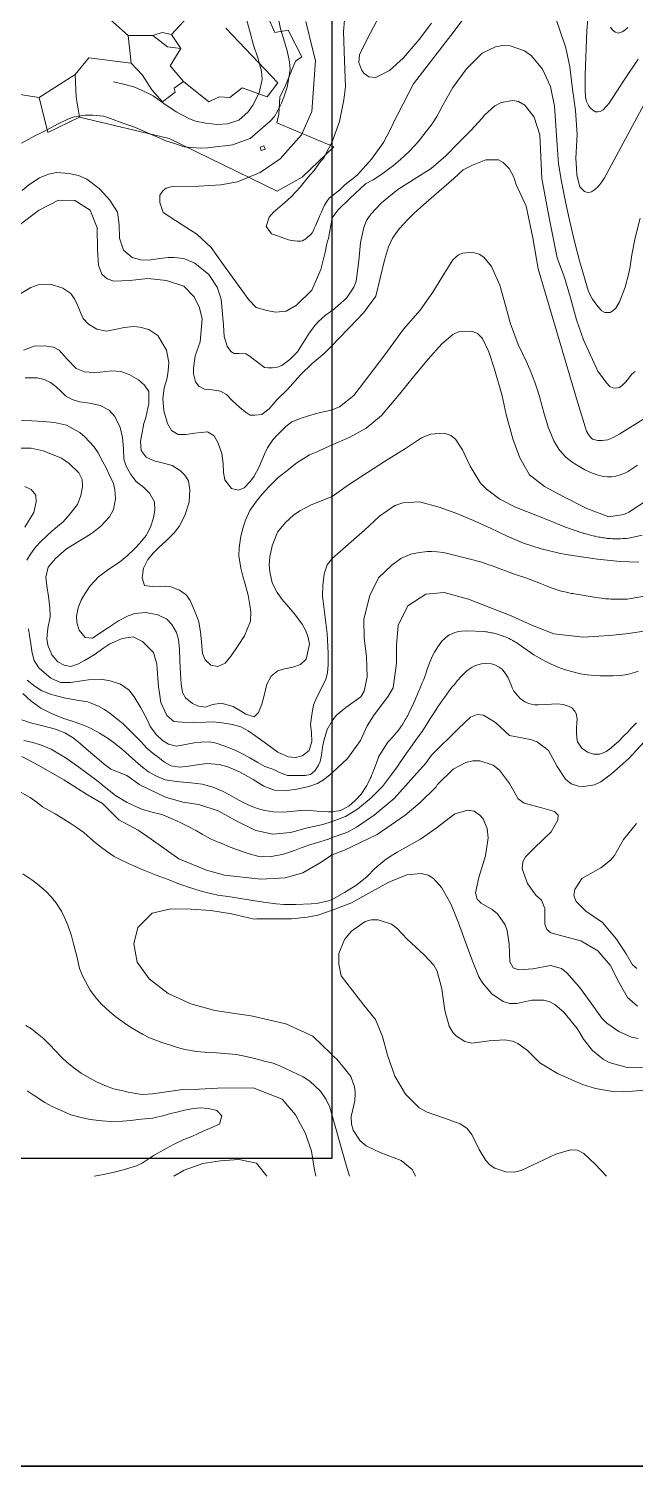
# Model space of a CAD drawing. Header units: metres. Extents: x 548946 to 557077, y 1838800 to 1845419.
# Drawn here: x 553803 to 554197, y 1838800 to 1839732 of the extents above; entities that cross this region are included whole.
import ezdxf

# ---------------------------------------------------------------- set-up
doc = ezdxf.new("R2010")
doc.units = ezdxf.units.M
doc.header["$LTSCALE"] = 28
for name, color, linetype, lineweight in [('1', 7, 'Continuous', 13), ('10', 7, 'Continuous', 13), ('2', 7, 'Continuous', 13), ('55', 7, 'Continuous', 35), ('60', 7, 'Continuous', 25)]:
    doc.layers.add(name, color=color, linetype=linetype, lineweight=lineweight)

msp = doc.modelspace()

# ---------------------------------------------------------------- linework, layer by layer
at = {"layer": '1'}
msp.add_line((554008.63, 1839221.53), (554000, 1839218.12), dxfattribs=at)
for points in [[(554094.2, 1839750.62), (554079.2, 1839730.59), (554052.74, 1839696.39), (554042.32, 1839676.37), (554041.59, 1839674.7), (554037.63, 1839666.57), (554033.25, 1839658.43), (554025.54, 1839647.59), (554016.37, 1839637.16), (554008.25, 1839630.9), (554005.06, 1839627.78), (554000, 1839623.85)], [(554000, 1839658.74), (554004.8, 1839671.99), (554007.51, 1839685.96), (554008.76, 1839694.72), (554008.09, 1839711.37), (554007.47, 1839730.42), (554008.6, 1839745.05)], [(554166.54, 1839745.68), (554165.26, 1839731.04), (554164.09, 1839702.08), (554164.09, 1839692.23), (554164.46, 1839687.85), (554165, 1839684.93), (554166.28, 1839682.38), (554167.55, 1839680.55), (554169.01, 1839679.27), (554170.83, 1839678.36), (554172.28, 1839678.18), (554173.92, 1839678.54), (554175.74, 1839679.46), (554179.75, 1839683.84), (554189.24, 1839698.54), (554198.61, 1839712.42)], [(553965.36, 1839737.43), (553966.61, 1839731.98), (553969.23, 1839723.55), (553970.91, 1839717.76), (553972.47, 1839710.64), (553972.87, 1839705.88), (553971.81, 1839699), (553970.77, 1839694.2), (553968.74, 1839687.86), (553967.22, 1839683.93), (553965.11, 1839679.53), (553962.59, 1839675.22), (553959.56, 1839672.03), (553946.87, 1839660.88), (553935.48, 1839656.89), (553930.73, 1839656.24), (553926.11, 1839655.73), (553919.17, 1839654.96), (553914.77, 1839654.74), (553908.49, 1839655.09), (553904.01, 1839655.63), (553897.13, 1839657.87), (553892.14, 1839659.53), (553884.89, 1839662.76), (553880.38, 1839664.74), (553874.1, 1839667.43), (553870.16, 1839668.94), (553864.22, 1839670.89), (553856.2, 1839674.04), (553851.64, 1839675.36), (553844.79, 1839676.16), (553839.85, 1839676.14), (553832.68, 1839675.09), (553828.57, 1839673.47), (553822.4, 1839670.45), (553816.25, 1839667.17), (553812.68, 1839665.35), (553807.26, 1839662.67), (553798.54, 1839657.94)], [(553982.88, 1839736.79), (553987.46, 1839718.33), (553989.28, 1839711.58), (553986.96, 1839678.55), (553980.19, 1839663.35), (553966.42, 1839647.72), (553953.31, 1839638.86), (553938.65, 1839632.83), (553927.94, 1839630.93), (553913.58, 1839630.04), (553896.33, 1839629.89), (553892.44, 1839628.78), (553890.4, 1839627.19), (553888.36, 1839624.24), (553888.36, 1839619.47), (553890.45, 1839613.02), (553902.79, 1839605.05), (553912.27, 1839599.06), (553921.51, 1839590.39), (553929.02, 1839579.95), (553945.91, 1839556.46), (553950.71, 1839551.32), (553957.75, 1839549.4), (553963.19, 1839548.43), (553970.23, 1839549.08), (553976.95, 1839552.93), (553986.87, 1839562.56), (553992.63, 1839576.03), (553995.71, 1839588.16), (553996.36, 1839591.75), (553997.11, 1839594.39), (553997.57, 1839596.24), (554000, 1839609.56)], [(554029.21, 1839737.76), (554022.34, 1839724.56), (554017.84, 1839715.27), (554017.45, 1839710.27), (554019.27, 1839705.16), (554020.88, 1839703.01), (554023.92, 1839700.87), (554028.3, 1839700.61), (554037.29, 1839705.15), (554046.05, 1839713.14), (554056.42, 1839725.23), (554064.44, 1839735.65)], [(554205.53, 1839688.79), (554176.62, 1839635.5), (554174.86, 1839632.85), (554173.09, 1839630.38), (554170.1, 1839627.73), (554168.34, 1839626.49), (554166.4, 1839625.96), (554164.99, 1839626.14), (554163.76, 1839626.67), (554162.35, 1839627.9), (554160.77, 1839629.67), (554159.88, 1839632.85), (554158.83, 1839637.44), (554158.48, 1839641.68), (554158.12, 1839648.21), (554158.88, 1839663.66), (554157.85, 1839679.03), (554155.96, 1839692.99), (554154.22, 1839707.45), (554151.61, 1839719.7), (554147.8, 1839731.26), (554145.48, 1839737.56)], [(554199.8, 1839609.28), (554196.6, 1839596.67), (554194.37, 1839585.48), (554193.23, 1839577.96), (554192.49, 1839573.67), (554190.19, 1839564.57), (554186.46, 1839555.19), (554183.97, 1839551.07), (554182, 1839549.28), (554180.4, 1839548.21), (554176.83, 1839548.21), (554175.04, 1839549.28), (554172.37, 1839551.97), (554168.98, 1839556.8), (554166.3, 1839561.81), (554160.45, 1839581.65), (554157.48, 1839593.3), (554153.9, 1839607.97), (554151.37, 1839619.95), (554148.89, 1839633.06), (554146.79, 1839644.52), (554146.02, 1839656.6), (554144.28, 1839681.83), (554141.65, 1839694.59), (554136.41, 1839705.84), (554129.3, 1839714.54), (554124.79, 1839717.84), (554115.48, 1839721.06), (554110.55, 1839721.21), (554105.89, 1839720.36), (554097.35, 1839716.2), (554087.26, 1839706.16), (554078.35, 1839693.98), (554071.04, 1839681.02), (554070.25, 1839679.61), (554067.89, 1839675.17), (554065.75, 1839671.85), (554064.21, 1839669.7), (554060.99, 1839665.49), (554055.74, 1839658.86), (554052.96, 1839655.68), (554050.17, 1839652.83), (554044.28, 1839647.41), (554039.81, 1839643.57), (554037.53, 1839641.72), (554034, 1839639.07), (554030.87, 1839636.95), (554026.69, 1839634.13), (554021.66, 1839631.52), (554011.45, 1839622.13), (554003.95, 1839614.63), (554000, 1839609.56)], [(554000, 1839549.4), (554000.47, 1839549.73), (554009.39, 1839557.46), (554014.14, 1839564.55), (554015.68, 1839568.5), (554017.35, 1839581.68), (554018.51, 1839593.58), (554020.52, 1839603.26), (554022.35, 1839607.77), (554025.03, 1839611.98), (554031.99, 1839619.37), (554042.62, 1839627.95), (554053.19, 1839634.52), (554064.18, 1839641.62), (554073.73, 1839649.7), (554081.72, 1839657.93), (554089.94, 1839666.19), (554097.39, 1839674.23), (554098.83, 1839676.16), (554105.54, 1839682.19), (554109.65, 1839684.25), (554117.27, 1839685.6), (554120.95, 1839684.94), (554125.04, 1839682.64), (554131.1, 1839674.89), (554134.83, 1839663.42), (554135.94, 1839635.15), (554140.59, 1839610.65), (554146.06, 1839583.58), (554150.71, 1839570.85), (554154.56, 1839557.6), (554158.52, 1839543.38), (554163.12, 1839530.43), (554172.37, 1839510.1), (554177.9, 1839502.58), (554180.04, 1839500.26), (554182.18, 1839499.36), (554184.14, 1839499.18), (554186.46, 1839499.54), (554188.43, 1839500.97), (554190.21, 1839502.94), (554191.64, 1839504.55), (554194.36, 1839508.2), (554196.65, 1839510.03)], [(554000, 1839623.85), (553999.48, 1839623.29), (553998.08, 1839622.19), (553996.5, 1839620.21), (553994.98, 1839617.67), (553994.08, 1839615.48), (553992.87, 1839612.69), (553992.01, 1839610.98), (553991.11, 1839608.8), (553990.43, 1839607.3), (553989.92, 1839605.82), (553989.32, 1839604.42), (553988.38, 1839602.61), (553987.96, 1839601.24), (553986.98, 1839599.8), (553986.25, 1839598.67), (553984.33, 1839597.13), (553982.94, 1839596.03), (553980.91, 1839594.57), (553979.6, 1839594.43), (553977.52, 1839594.39), (553975.6, 1839594.56), (553973.85, 1839594.93), (553971.83, 1839595.18), (553964.7, 1839597.83), (553960.69, 1839599.19), (553957.18, 1839603.88), (553959.1, 1839610.07), (553962.01, 1839613.12), (553969.13, 1839619.37), (553973.76, 1839623.39), (553979.22, 1839629.32), (553985.51, 1839637.17), (553988.28, 1839640.33), (553991.91, 1839645.16), (553994.54, 1839648.44), (553997.89, 1839654.66), (554000, 1839658.74)], [(553798.94, 1839627.16), (553803.34, 1839630.89), (553810.26, 1839635.43), (553815.97, 1839637.88), (553821.19, 1839638.84), (553829.44, 1839638.32), (553835.44, 1839637.03), (553840.92, 1839634.51), (553848.85, 1839628.62), (553851.79, 1839625.56), (553855.92, 1839621.08), (553860.83, 1839613.16), (553861.99, 1839604.97), (553862.04, 1839596.26), (553864.71, 1839588.49), (553870.42, 1839583.92), (553875.93, 1839582.31), (553881.15, 1839582.11), (553888.18, 1839583.27), (553893.58, 1839583.87), (553897.6, 1839583.92), (553903.8, 1839583.17), (553910.9, 1839580.05), (553920.15, 1839572.88), (553925.48, 1839564.62), (553928.15, 1839556.85), (553929.47, 1839539.94), (553929.99, 1839532.6), (553931.95, 1839526.44), (553934.3, 1839522.91), (553936.39, 1839521.6), (553939.52, 1839521.6), (553943.96, 1839521.34), (553946.31, 1839520.03), (553951.67, 1839515.97), (553956.11, 1839512.43), (553958.59, 1839512.3), (553961.33, 1839512.3), (553963.68, 1839512.43), (553967.34, 1839513.74), (553972.7, 1839517.67), (553977.53, 1839522.78), (553985.23, 1839534.76), (553987.37, 1839537.66), (553988.86, 1839539.72), (553991.4, 1839542.47), (553993.03, 1839544.07), (553995.72, 1839546.36), (553997.74, 1839547.82), (554000, 1839549.4)], [(554131.48, 1839503.05), (554128.45, 1839510.77), (554127.4, 1839513.26), (554126.28, 1839515.68), (554120.68, 1839527.53), (554115.78, 1839540.73), (554112.55, 1839552.7), (554108.84, 1839565.96), (554103.3, 1839577.89), (554098.5, 1839583.94), (554095.36, 1839586.04), (554090.93, 1839587.25), (554084.73, 1839586.67), (554081.96, 1839585.48), (554078.28, 1839582.35), (554072.96, 1839573.78), (554065.25, 1839561.3), (554057.02, 1839549.62), (554046.41, 1839537.32), (554034.13, 1839520.66), (554014.15, 1839494.42), (554004.79, 1839487.13), (554000, 1839485.18)], [(554000, 1839485.18), (553997.52, 1839484.38), (553990.53, 1839482.96), (553984.1, 1839481.08), (553979.96, 1839479.71), (553973.99, 1839477.23), (553969.9, 1839474.18), (553964.73, 1839469.19), (553961.61, 1839465.6), (553958.15, 1839460.4), (553956.12, 1839456.41), (553952.6, 1839448.22), (553949.37, 1839442.14), (553947.14, 1839438.77), (553942.94, 1839434.41), (553939.2, 1839432.95), (553934.66, 1839434.02), (553930.52, 1839439.67), (553929.62, 1839444.38), (553929.36, 1839450.21), (553928.51, 1839456.75), (553926.21, 1839463.52), (553923.61, 1839468.17), (553919.16, 1839470.81), (553911.05, 1839470.04), (553905.06, 1839468.99), (553900.23, 1839469.11), (553895.92, 1839471.63), (553893.21, 1839476.14), (553890.88, 1839484.34), (553890.26, 1839492.33), (553891.07, 1839499.18), (553892.93, 1839505.89), (553893.62, 1839510.26), (553894.05, 1839515.77), (553892.52, 1839523.79), (553887.05, 1839533.34), (553881.17, 1839537.11), (553875.4, 1839538.69), (553871.32, 1839539.15), (553865.15, 1839538.47), (553861.21, 1839537.64), (553853.59, 1839536.02), (553847.45, 1839537.43), (553842.03, 1839540.6), (553838.49, 1839544.38), (553836.78, 1839548.09), (553835.13, 1839552.46), (553833.25, 1839556.54), (553830.6, 1839560.54), (553825.29, 1839563.86), (553817.44, 1839566.64), (553809.3, 1839566.13), (553804.56, 1839564.31), (553798.08, 1839560.6)], [(554000, 1839462.41), (554011.09, 1839467.04), (554022.12, 1839473.29), (554032.05, 1839481.51), (554043.7, 1839495.25), (554052.82, 1839506.41), (554062.31, 1839518.03), (554071.15, 1839527.8), (554078.27, 1839533.96), (554082.52, 1839535.88), (554090.71, 1839536.03), (554094.37, 1839534.47), (554097.59, 1839531.34), (554101.65, 1839522.74), (554105.34, 1839511.35), (554110.31, 1839494.21), (554112.95, 1839482.15), (554117.12, 1839466.33), (554121.86, 1839453.94), (554128.11, 1839443.03), (554137.76, 1839435.29), (554149.98, 1839428.87), (554165.33, 1839421.11), (554179.4, 1839415.74), (554189.16, 1839417.19), (554192.45, 1839418.76), (554205.62, 1839427.42)], [(554000, 1839462.41), (553999.07, 1839462.05), (553990.67, 1839458), (553985.45, 1839455.87), (553977.16, 1839450.79), (553968.67, 1839444), (553964.96, 1839441.12), (553959.44, 1839435.7), (553956.3, 1839432.37), (553953.67, 1839429.09), (553951.04, 1839425.81), (553946.75, 1839419.87), (553943.8, 1839413.56), (553942.54, 1839409.65), (553940.8, 1839403.09), (553939.79, 1839395.69), (553939.58, 1839390.47), (553940.86, 1839382.42), (553942.2, 1839377.36), (553943.56, 1839372.05), (553945.64, 1839365), (553946.75, 1839358.48), (553947.23, 1839354.12), (553947.11, 1839348.12), (553943.22, 1839338.59), (553939.1, 1839332.28), (553934.64, 1839325.55), (553930.61, 1839320.81), (553925.9, 1839318.73), (553921.39, 1839319.54), (553917.76, 1839322.91), (553916, 1839327.14), (553915.18, 1839336.93), (553914.73, 1839341.04), (553913.48, 1839347.67), (553912.11, 1839351.81), (553909.97, 1839357.04), (553907.92, 1839361.49), (553905.3, 1839365.23), (553900.93, 1839368.27), (553895.51, 1839370.27), (553888.43, 1839370.79), (553883.38, 1839370.62), (553878.38, 1839371.11), (553876.79, 1839376.14), (553877.65, 1839382.48), (553880.42, 1839387.99), (553884.23, 1839392.44), (553887.85, 1839396.09), (553892.11, 1839399.94), (553897.63, 1839405.36), (553900.83, 1839409.35), (553904.58, 1839416.66), (553907.41, 1839425.16), (553907.82, 1839433.27), (553906.8, 1839439.01), (553904.57, 1839442.67), (553901.78, 1839445.61), (553896.21, 1839448.9), (553891.5, 1839450.33), (553884.68, 1839452.05), (553879.49, 1839454.34), (553876.15, 1839458.66), (553875.64, 1839464.45), (553878, 1839476.16), (553879.11, 1839480.18), (553881.12, 1839489.12), (553881.04, 1839496.91), (553878.36, 1839501.17), (553874.34, 1839504.63), (553868.38, 1839508), (553862.95, 1839510), (553856.93, 1839510.38), (553849.62, 1839509.45), (553845.48, 1839509.25), (553839.46, 1839509.63), (553834, 1839511.89), (553828.13, 1839518), (553823.08, 1839523.69), (553819.23, 1839525.61), (553813.52, 1839526.67), (553806.67, 1839526.3), (553799.93, 1839523.74)], [(553800.99, 1839505.78), (553808.79, 1839505.86), (553813.21, 1839504.66), (553817.32, 1839502.77), (553820.86, 1839500.17), (553824.2, 1839497.02), (553827.11, 1839494.22), (553831.42, 1839491.7), (553836.27, 1839490.16), (553842.86, 1839489.32), (553849.51, 1839487.98), (553855.45, 1839484.86), (553859.01, 1839480.83), (553862.55, 1839473.54), (553864.17, 1839467.09), (553864.68, 1839460.12), (553864.93, 1839453.13), (553866.35, 1839448.47), (553869.54, 1839443.1), (553873.02, 1839438.67), (553877.87, 1839434.78), (553881.66, 1839431.04), (553884.74, 1839425.53), (553885.08, 1839420.1), (553884.08, 1839415.05), (553882.13, 1839409.11), (553879.35, 1839403.6), (553875.35, 1839398.61), (553872.32, 1839395.42), (553866.92, 1839390.14), (553862.01, 1839386.35), (553855.23, 1839381.7), (553848.49, 1839376.8), (553843.15, 1839371.01), (553839.69, 1839365.81), (553837.28, 1839361.65), (553835.22, 1839356.74), (553834.25, 1839351.43), (553834.44, 1839347.29), (553836.04, 1839342.26), (553839.95, 1839337.49), (553844.68, 1839336.97), (553850, 1839340.68), (553854.37, 1839343.5), (553861.51, 1839348.32), (553867.65, 1839351.59), (553872.05, 1839352.99), (553879.25, 1839353.78), (553886.96, 1839352.29), (553892.75, 1839349.29), (553896.11, 1839345.89), (553899.16, 1839340.63), (553900.44, 1839336.09), (553901.12, 1839329.92), (553901.17, 1839322.38), (553901.68, 1839314.24), (553902.19, 1839307.28), (553903.04, 1839301.91), (553904.86, 1839298.34), (553909.43, 1839294.68), (553913.25, 1839293.02), (553917.62, 1839292.33), (553922.76, 1839294.07), (553928.13, 1839294.92)], [(554198.09, 1839449.25), (554192.3, 1839445.27), (554192.11, 1839445.16), (554189.87, 1839444), (554188.7, 1839443.5), (554186.9, 1839442.84), (554184.13, 1839442.11), (554181.31, 1839441.72), (554179.89, 1839441.66), (554178.61, 1839441.69), (554176.05, 1839441.97), (554173.53, 1839442.51), (554171.87, 1839442.98), (554168.62, 1839444.12), (554165.49, 1839445.45), (554163.96, 1839446.19), (554161.72, 1839447.4), (554158.45, 1839449.5), (554155.71, 1839451.22), (554155.51, 1839451.36), (554152.74, 1839453.51), (554151.43, 1839454.68), (554149.57, 1839456.55), (554147.86, 1839458.55), (554147.07, 1839459.59), (554145.02, 1839462.8), (554143.83, 1839465.05), (554141.78, 1839469.7), (554140.21, 1839473.92), (554139.26, 1839476.77), (554137.54, 1839482.51), (554134.5, 1839493.62), (554132.83, 1839499.13), (554131.48, 1839503.05)], [(554000, 1839388.75), (553996.71, 1839384.64), (553994.89, 1839378.73), (553994, 1839371.26), (553993.83, 1839364.33), (553996.7, 1839340.05), (553997.45, 1839327.23), (553997.45, 1839319.69), (553997.07, 1839314.79), (553995.94, 1839310.26), (553994.06, 1839306.49), (553991.8, 1839301.97), (553989.54, 1839297.44), (553988.03, 1839293.67), (553987.05, 1839288.92), (553986.08, 1839281.27), (553986.56, 1839275.73), (553986.78, 1839270.16), (553985.23, 1839264.14), (553980.66, 1839260.78), (553976.35, 1839259.78), (553971.49, 1839260.16), (553964.79, 1839263.19), (553957.43, 1839268.62), (553950.64, 1839273.6), (553945.58, 1839276.94), (553940.88, 1839279.55), (553935.51, 1839281.04), (553928.74, 1839282.24), (553922.83, 1839282.76), (553918.18, 1839282.51), (553910.13, 1839282.4), (553902.56, 1839282.61), (553897.45, 1839282.96), (553892.72, 1839286.99), (553888.93, 1839295.41), (553888.13, 1839301.44), (553887.42, 1839305.52), (553886.94, 1839311.06), (553886.32, 1839320.23), (553884.19, 1839327.8), (553877.03, 1839334.94), (553870.98, 1839337.92), (553863.81, 1839336.87), (553855.87, 1839333.39), (553851.87, 1839330.74), (553845.62, 1839326.15), (553839.5, 1839322.61), (553835.45, 1839320.48), (553830.56, 1839318.77), (553826.19, 1839319.46), (553822.17, 1839321.75), (553818.29, 1839326.26), (553815.64, 1839332.6), (553815.08, 1839336.57), (553815.74, 1839343.54), (553817.15, 1839350.84), (553816.89, 1839356.67), (553816.07, 1839364.12), (553814.94, 1839370.89), (553814.32, 1839376.54), (553815.81, 1839383.08), (553820.52, 1839388.67), (553827.75, 1839395.06), (553835.44, 1839399.68), (553839.84, 1839402.24), (553844.69, 1839405.38), (553849.95, 1839409.6), (553855.64, 1839415.82), (553858.24, 1839420.53), (553859.45, 1839427.29), (553859.17, 1839433.38), (553858.2, 1839437.43), (553855.49, 1839443.11), (553853.44, 1839447.57), (553851.33, 1839451.37), (553848.23, 1839457.14), (553845.43, 1839461.25), (553839.53, 1839467.63), (553836.36, 1839470.4), (553827.77, 1839475.18), (553820.04, 1839476.93), (553812.56, 1839477.53), (553805.36, 1839477.91), (553797.4, 1839478.2)], [(554172.02, 1839402.82), (554170.84, 1839403.1), (554170.05, 1839403.29), (554168.47, 1839403.72), (554162.98, 1839405.1), (554162.73, 1839405.17), (554151.28, 1839409.12), (554140.43, 1839413.58), (554118.98, 1839421.89), (554108.79, 1839427.12), (554100.09, 1839433.64), (554096.36, 1839437.58), (554089.6, 1839448.46), (554084.61, 1839459.19), (554080.09, 1839465.99), (554077.04, 1839468.43), (554072.93, 1839469.88), (554063.83, 1839469.37), (554057.98, 1839467.02), (554047.52, 1839460.11), (554033.89, 1839451.49), (554022.96, 1839444.51), (554010.73, 1839436.54), (554000, 1839428.81)], [(553800.81, 1839435.4), (553804.81, 1839433.37), (553807.8, 1839429.8), (553808.14, 1839425.54), (553806.45, 1839418.47), (553800.73, 1839408.99)], [(553928.13, 1839294.92), (553935.78, 1839292.77), (553940.52, 1839289.91), (553944, 1839287.82), (553949.39, 1839286.08), (553952.33, 1839288.87), (553954.34, 1839294.29), (553955.63, 1839299.12), (553957.72, 1839307.28), (553960.52, 1839312.53), (553964.84, 1839315.87), (553969.12, 1839317.12), (553974.46, 1839318.23), (553979.46, 1839320.08), (553983.12, 1839323.47), (553985.3, 1839333.21), (553984.44, 1839337.41), (553982.91, 1839341.92), (553980.63, 1839346.09), (553976.21, 1839351.97), (553972.93, 1839355.78), (553967.54, 1839362.2), (553964.32, 1839366.66), (553961.15, 1839372.95), (553959.59, 1839380.06), (553959.19, 1839384.83), (553959.57, 1839389.68), (553961.12, 1839396.87), (553964.7, 1839405.72), (553969.84, 1839412.14), (553974.93, 1839416.73), (553979.16, 1839419.67), (553986.41, 1839423.46), (553995.64, 1839427.08), (553999.49, 1839428.67), (554000, 1839428.81)], [(554198.93, 1839386.26), (554186.89, 1839386.81), (554172.23, 1839388.28), (554155.96, 1839390.7), (554151.77, 1839391.36), (554147.19, 1839392.16), (554135.65, 1839395.01), (554124.21, 1839398.62), (554113.51, 1839403.15), (554102.65, 1839408.31), (554091.62, 1839413.27), (554080.92, 1839417.8), (554069.42, 1839421.96), (554056.79, 1839425.35), (554045.91, 1839424.76), (554040.77, 1839423.02), (554030.76, 1839416.21), (554021.09, 1839407.1), (554000, 1839388.75)], [(554201.07, 1839403.73), (554192.38, 1839401.87), (554192.18, 1839401.85), (554190.65, 1839401.71), (554189.89, 1839401.65), (554188.74, 1839401.57), (554187.01, 1839401.49), (554185.28, 1839401.45), (554184.42, 1839401.44), (554183.27, 1839401.45), (554182.69, 1839401.47), (554181.83, 1839401.5), (554180.54, 1839401.57), (554179.19, 1839401.68), (554178.29, 1839401.77), (554177.69, 1839401.84), (554176.49, 1839402), (554175.59, 1839402.13), (554175, 1839402.23), (554173.81, 1839402.45), (554173.21, 1839402.57), (554172.02, 1839402.82)], [(554205.36, 1839342.06), (554190.49, 1839339.93), (554179.87, 1839338.86), (554162.87, 1839337.8), (554143.75, 1839339.93), (554129.95, 1839345.25), (554116.14, 1839351.64), (554088.52, 1839362.29), (554072.59, 1839366.56), (554060.9, 1839365.49), (554049.22, 1839358.03), (554042.85, 1839345.25), (554041.79, 1839332.47), (554041.79, 1839320.75), (554039.66, 1839304.78), (554036.47, 1839299.45), (554026.92, 1839286.67), (554022.67, 1839280.28), (554018.42, 1839270.69), (554009.92, 1839258.98), (554000, 1839249.82)], [(554000, 1839224.46), (554005.56, 1839225.43), (554010.76, 1839228.24), (554015.02, 1839231.88), (554018.76, 1839235.84), (554022.46, 1839241.56), (554022.87, 1839242.34), (554023.15, 1839242.85), (554023.68, 1839243.9), (554024.44, 1839245.48), (554024.93, 1839246.54), (554025.24, 1839247.26), (554025.85, 1839248.69), (554026.19, 1839249.52), (554026.85, 1839251.17), (554027.48, 1839252.84), (554028.72, 1839256.18), (554029.65, 1839258.68), (554030.13, 1839259.93), (554030.2, 1839260.11), (554036.15, 1839269.63), (554037.06, 1839270.54), (554037.66, 1839271.16), (554038.83, 1839272.41), (554039.41, 1839273.05), (554040.53, 1839274.33), (554041.62, 1839275.65), (554042.33, 1839276.54), (554042.8, 1839277.14), (554043.71, 1839278.35), (554044.6, 1839279.58), (554045.03, 1839280.2), (554045.67, 1839281.15), (554046.6, 1839282.58), (554047.5, 1839284.04), (554047.93, 1839284.78), (554048.77, 1839286.27), (554049.17, 1839287.02), (554049.76, 1839288.16), (554049.87, 1839288.38), (554052.68, 1839294.33), (554053.68, 1839296.67), (554055.64, 1839301.36), (554057.11, 1839304.89), (554058.5, 1839308.17), (554059.18, 1839309.81), (554059.84, 1839311.46), (554060.16, 1839312.29), (554060.78, 1839313.96), (554061.07, 1839314.8), (554061.49, 1839316.07), (554061.54, 1839316.23), (554063.04, 1839320.5), (554064.43, 1839324.16), (554065.54, 1839326.46), (554066.36, 1839327.95), (554068.16, 1839330.87), (554070.18, 1839333.68), (554071.28, 1839335.02), (554073.08, 1839336.87), (554075.06, 1839338.47), (554076.13, 1839339.15), (554077.25, 1839339.74), (554079.63, 1839340.68), (554082.14, 1839341.3), (554083.85, 1839341.56), (554087.27, 1839341.77), (554087.48, 1839341.77), (554098.44, 1839341.36), (554099.77, 1839341.2), (554100.65, 1839341.08), (554101.23, 1839340.98), (554102.39, 1839340.78), (554103.26, 1839340.61), (554103.83, 1839340.49), (554104.97, 1839340.23), (554105.54, 1839340.09), (554106.67, 1839339.79), (554107.79, 1839339.47), (554108.53, 1839339.24), (554109.02, 1839339.08), (554110.01, 1839338.74), (554110.98, 1839338.39), (554111.46, 1839338.21), (554112.18, 1839337.92), (554113.26, 1839337.47), (554114.32, 1839337), (554114.85, 1839336.75), (554115.9, 1839336.24), (554116.41, 1839335.97), (554117.19, 1839335.56), (554118.2, 1839334.99), (554118.7, 1839334.7), (554119.45, 1839334.24), (554120.55, 1839333.54), (554120.7, 1839333.44), (554121.26, 1839333.06), (554124.39, 1839330.7), (554126.51, 1839329.2), (554130.87, 1839326.35), (554135.75, 1839323.48)], [(554197.4, 1839282.28), (554193.97, 1839278.63), (554191.71, 1839276.23), (554189.18, 1839273.7), (554185.82, 1839270.15), (554180.03, 1839265.02), (554177.85, 1839263.57), (554175.44, 1839262.46), (554173.35, 1839261.95), (554169.61, 1839261.91), (554165.62, 1839263.25), (554161.99, 1839265.66), (554159.18, 1839269.93), (554158.65, 1839272.21), (554158.43, 1839275.93), (554158.61, 1839278.48), (554158.84, 1839282.34), (554158.95, 1839284.78), (554158.29, 1839288.17), (554157.37, 1839289.76), (554155.44, 1839291.98), (554153.76, 1839292.82), (554151.91, 1839293.46), (554149.8, 1839293.98), (554146.18, 1839294.51), (554142.36, 1839294.37), (554138.74, 1839294.07), (554133.63, 1839293.79), (554131.29, 1839293.81), (554127.45, 1839294.7), (554125.08, 1839295.75), (554121.94, 1839297.93), (554120.45, 1839299.63), (554117.96, 1839302.63), (554116.88, 1839304.85), (554115.87, 1839307.18), (554114.11, 1839311.29), (554112.71, 1839313.75), (554110.31, 1839316.86), (554108.28, 1839318.32), (554105.49, 1839319.88), (554103.37, 1839320.4), (554099.62, 1839320.54), (554096.92, 1839320.34), (554093.1, 1839319.36), (554090.88, 1839318.27), (554087.57, 1839316.04), (554085.72, 1839314.15), (554083.95, 1839312.36), (554081.2, 1839309.35), (554079.55, 1839307.29), (554077.72, 1839305.22), (554076.02, 1839302.88), (554072.85, 1839298.51), (554070.98, 1839295.96), (554068.05, 1839291.9), (554066.41, 1839289), (554063.43, 1839284.65), (554061.37, 1839281.24), (554057.93, 1839275.91), (554055.24, 1839272.33), (554051.02, 1839266.44), (554048.18, 1839262.48), (554043.9, 1839256.3), (554042.79, 1839254.49), (554038.47, 1839248.68), (554037.21, 1839246.9), (554032.64, 1839240.97), (554025.36, 1839233.49), (554016.53, 1839226.21), (554008.63, 1839221.53)], [(554135.75, 1839323.48), (554138.25, 1839322.14), (554142.08, 1839320.27), (554146.17, 1839318.5), (554148.25, 1839317.7), (554151.41, 1839316.58), (554156.22, 1839315.15), (554161.09, 1839314.03), (554163.55, 1839313.59), (554165.61, 1839313.29), (554169.75, 1839312.85), (554173.91, 1839312.61), (554176.7, 1839312.56), (554182.31, 1839312.65), (554186.5, 1839312.9), (554188.58, 1839313.12), (554191.67, 1839313.59), (554194.67, 1839314.3), (554196.14, 1839314.76), (554198.48, 1839315.67)], [(553802.14, 1839309.92), (553807.42, 1839305.69), (553811.76, 1839302.91), (553818.01, 1839300.48), (553826.17, 1839298.39), (553834.54, 1839296.84), (553841.67, 1839295.8), (553848.9, 1839292.83), (553852.38, 1839290.74), (553856.03, 1839288.28), (553861.31, 1839284.05), (553864.59, 1839281.42), (553871.01, 1839275.1), (553875.85, 1839270.04), (553879.85, 1839265.67), (553883.87, 1839262.21), (553887.12, 1839259.84), (553891.23, 1839256.78), (553895.54, 1839254.26), (553901.22, 1839253.46), (553906.87, 1839254.08), (553912.64, 1839254.85), (553918.78, 1839255.78), (553926.66, 1839255.09), (553932.29, 1839253.63), (553939.93, 1839250.31), (553948.92, 1839245.45), (553955.77, 1839241.13), (553962.56, 1839238.5), (553970.34, 1839238.23), (553976, 1839238.98), (553984.95, 1839240.87), (553990.52, 1839242.85), (553995.14, 1839245.68), (554000, 1839249.82)], [(553799.34, 1839301.15), (553804.82, 1839296.29), (553811.18, 1839291.66), (553818.06, 1839288.26), (553825.42, 1839285.17), (553834.04, 1839282.48), (553839.75, 1839280.24), (553843.71, 1839278.47), (553849.25, 1839275.44), (553854.7, 1839272.01), (553857.95, 1839269.63), (553864.06, 1839264.97), (553870.56, 1839259.06), (553875.9, 1839254.31), (553881, 1839250.45), (553886.14, 1839247.51), (553891.73, 1839245.13), (553895.96, 1839244.56), (553901.35, 1839243.98), (553908.32, 1839243.32), (553915.71, 1839242.31), (553922.94, 1839240.5), (553928.82, 1839237.9), (553933.5, 1839235.55), (553937.95, 1839232.92), (553942.37, 1839230.55), (553947.85, 1839228.03), (553952.19, 1839226.43), (553956.33, 1839225.45), (553962.04, 1839224.39), (553968.17, 1839224.16), (553973.46, 1839224.61), (553979.23, 1839225.37), (553983.88, 1839225.63), (553990.19, 1839225.02), (553997.78, 1839224.56), (554000, 1839224.46)], [(554000, 1839218.12), (553993.93, 1839216.22), (553983.95, 1839214.05), (553973, 1839211.08), (553961.67, 1839209.99), (553950.64, 1839212.47), (553938.73, 1839218.19), (553926.16, 1839225.08), (553913.55, 1839229.14), (553903.14, 1839230.8), (553892.04, 1839233.98), (553875.29, 1839241.98), (553866.79, 1839247.96), (553856.51, 1839252.05), (553852.11, 1839255.33), (553848.95, 1839258.11), (553844.93, 1839261.57), (553840.47, 1839265.37), (553836.74, 1839268.6), (553832.03, 1839272.37), (553826.72, 1839275.69), (553820.62, 1839278.01), (553816.59, 1839279.12), (553810.71, 1839280.56), (553804.29, 1839282.19), (553798.75, 1839284.05)], [(554202.59, 1839270.01), (554192.37, 1839259.03), (554181.28, 1839249.06), (554174.24, 1839243.89), (554170.26, 1839242.03), (554163.32, 1839240.81), (554159.82, 1839241.08), (554155.02, 1839242.73), (554151.37, 1839245.67), (554146.07, 1839253.92), (554140.26, 1839264.25), (554133.06, 1839269.8), (554128.64, 1839271.35), (554115.08, 1839273.93), (554106.04, 1839282.32), (554098.16, 1839287.06), (554094.05, 1839287.47), (554089.7, 1839285.76), (554082.06, 1839278.47), (554064.51, 1839261.2), (554060.8, 1839256.05), (554052.97, 1839247.39), (554040.2, 1839233.16), (554027.22, 1839222.23), (554015.88, 1839214.6), (554009.49, 1839211.09), (554000, 1839207.86)], [(553800.08, 1839270.8), (553805.02, 1839269.66), (553810.81, 1839267.82), (553817.75, 1839265.07), (553823.17, 1839261.9), (553828.19, 1839258.81), (553835.67, 1839253.52), (553844.03, 1839247.29), (553849.13, 1839243.43), (553852.27, 1839240.92), (553859.55, 1839235.08), (553866.65, 1839230.79), (553871.19, 1839228.56), (553876.64, 1839226.3), (553882.43, 1839224.47), (553889.66, 1839222.66), (553896.19, 1839220), (553901.96, 1839217.25), (553906.21, 1839215.25), (553912.14, 1839212.13), (553915.63, 1839210.05), (553921.16, 1839207.01), (553924.99, 1839205.35), (553929.07, 1839203.72), (553932.89, 1839202.06), (553938.06, 1839200.03), (553946.31, 1839197.17), (553953.27, 1839195.33), (553960.67, 1839195.5), (553968.43, 1839197), (553975.72, 1839199.37), (553979.94, 1839201.13), (553986.2, 1839203.38)], [(553785.58, 1839244.23), (553804.15, 1839233.8), (553808.81, 1839230.54), (553812.11, 1839227.65), (553820.42, 1839223.1), (553824.19, 1839220.78), (553830.18, 1839217.15), (553833.97, 1839214.58), (553839.05, 1839210.98), (553845.24, 1839205.55), (553850.38, 1839201.43), (553853.63, 1839199.06), (553858.71, 1839195.45), (553862.56, 1839193.54), (553868.04, 1839191.02), (553871.86, 1839189.36), (553877.2, 1839186.96), (553885.91, 1839183.49), (553895.41, 1839179.86), (553899.35, 1839178.34), (553903.15, 1839176.94), (553906.94, 1839175.54), (553914.48, 1839173.24), (553921.16, 1839171.64), (553925.84, 1839170.46), (553934.15, 1839169.43), (553943.17, 1839167.82), (553952.7, 1839166.27), (553956.93, 1839165.69), (553963.66, 1839164.75), (553968.77, 1839164.4), (553976.31, 1839164.45), (553986.53, 1839164.92), (553991.04, 1839165.29), (553997.64, 1839166.8), (554000, 1839167.61)], [(554000, 1839167.61), (554008.12, 1839172.22), (554015.95, 1839177.17), (554022.75, 1839182.53), (554027.8, 1839187.68), (554034.18, 1839193.05), (554038.41, 1839196.04), (554042.22, 1839198.41), (554046.04, 1839200.4), (554057.32, 1839206.82), (554067.47, 1839213.9), (554079.64, 1839223.28), (554088.13, 1839225.6), (554092.19, 1839224.92), (554095.92, 1839222.37), (554097.89, 1839219.85), (554100.51, 1839213.77), (554101.32, 1839207.72), (554099.57, 1839196.06), (554095.09, 1839182.01), (554093.1, 1839171.96), (554094.17, 1839167.79), (554096.71, 1839165.25), (554103.85, 1839161.06), (554107.3, 1839158.26), (554112.16, 1839151.33), (554113.59, 1839147.47), (554114.75, 1839138.77), (554115.25, 1839127.24), (554117.37, 1839123.38), (554120.88, 1839122.1), (554130.22, 1839122.67), (554141.61, 1839124.91), (554148.77, 1839123.01), (554152.27, 1839120.2), (554160.53, 1839110.89), (554167.49, 1839101.23), (554174.95, 1839090.77), (554178.27, 1839087.48), (554185.99, 1839082.05), (554194.15, 1839078.45), (554198.48, 1839077.54)], [(554197.71, 1839122.96), (554194.78, 1839125.29), (554190.71, 1839132.41), (554186.51, 1839138.97), (554184.47, 1839142.01), (554175.34, 1839152.78), (554164.6, 1839160.11), (554158.26, 1839166.44), (554156.88, 1839170.26), (554157.35, 1839174.15), (554162.06, 1839181.19), (554174.2, 1839188.2), (554180.54, 1839193.18), (554183.11, 1839196.28), (554188.93, 1839206.57), (554197.44, 1839216.87)], [(553986.2, 1839203.38), (553990.48, 1839204.63), (553997.65, 1839206.85), (554000, 1839207.86)], [(554000, 1839027.72), (553998.6, 1839032.95), (553996.09, 1839038), (553992.5, 1839043.46), (553985.54, 1839049.98), (553981.2, 1839052.75), (553973.92, 1839056.24), (553966.53, 1839059.59), (553961.76, 1839061.53), (553957.08, 1839062.71), (553949.72, 1839064.63), (553945.18, 1839065.69), (553937.99, 1839067.24), (553932.73, 1839067.7), (553925, 1839068.28), (553917.29, 1839068.6), (553912.03, 1839069.06), (553904.47, 1839070.44), (553899.65, 1839071.73), (553894.65, 1839073.39), (553889.66, 1839075.05), (553881.66, 1839077.94), (553876.98, 1839080.29), (553870.31, 1839084.23), (553865.97, 1839087.01), (553859.75, 1839091.53), (553855.87, 1839094.87), (553850.51, 1839099.87), (553847.11, 1839103.53), (553843.15, 1839108.82), (553838.28, 1839117.64), (553836.25, 1839123.01), (553834.58, 1839129.98), (553832.3, 1839138.83), (553831.08, 1839144.03), (553828.63, 1839150.91), (553826.21, 1839156.37), (553824.5, 1839160.08), (553820.88, 1839165.8), (553817.88, 1839169.37), (553814.63, 1839172.91), (553808.93, 1839177.49), (553805.36, 1839180.35), (553799.34, 1839184.23)], [(554036.82, 1839178.79), (554023.83, 1839171.84), (554012.55, 1839165.55), (554000, 1839160.65)], [(554203.35, 1839058.46), (554191.33, 1839058.82), (554179.75, 1839062.04), (554175.83, 1839064.18), (554168.89, 1839069.73), (554163.09, 1839077.05), (554160.78, 1839081.28), (554158.98, 1839084.08), (554150.24, 1839094.62), (554144.44, 1839099.62), (554141.16, 1839101.39), (554137.43, 1839102.43), (554129.46, 1839102.35), (554119.76, 1839100.3), (554115.09, 1839100.2), (554110.98, 1839101.42), (554103.54, 1839106.6), (554097.52, 1839113.58), (554095.23, 1839117.48), (554090.94, 1839128.33), (554086.23, 1839140.54), (554082.01, 1839152.52), (554077.24, 1839164.44), (554071.27, 1839175.29), (554065.68, 1839181.33), (554062.24, 1839183.37), (554057.82, 1839184.49), (554048.45, 1839183.63), (554036.82, 1839178.79)], [(554000, 1839066.67), (553999.24, 1839067.74), (553987.6, 1839078.96), (553969.96, 1839087.04), (553947.52, 1839092.3), (553936.96, 1839093.77), (553923.89, 1839095.67), (553908.41, 1839100.12), (553893.75, 1839106.77), (553881.26, 1839116.13), (553873.52, 1839127.08), (553871.51, 1839138.84), (553874.02, 1839149.52), (553883.39, 1839158.84), (553895.42, 1839161.58), (553908.64, 1839161.47), (553921.26, 1839160.58), (553934.72, 1839158.37), (553949.38, 1839154.89), (553951.27, 1839155.02), (553962.02, 1839155.02), (553973.71, 1839155.02), (553983.9, 1839156.15), (553990.68, 1839157.47), (554000, 1839160.65)], [(554177.92, 1838988.23), (554170.61, 1838995.97), (554163.37, 1839003.01), (554159.25, 1839005.08), (554154.72, 1839005.35), (554145.16, 1839002.54), (554130.41, 1838995.7), (554122.57, 1838992.04), (554118.39, 1838990.99), (554112.79, 1838991.03), (554105.62, 1838993.39), (554102.54, 1838995.45), (554099.68, 1838998.37), (554095.37, 1839005.51), (554090.53, 1839015.3), (554087.32, 1839019.33), (554083.12, 1839022.25), (554072.91, 1839025.97), (554061.6, 1839029.79), (554056.52, 1839032.56), (554047.52, 1839041.5), (554040.7, 1839053.16), (554035.87, 1839066.66), (554032.8, 1839078.92), (554028.08, 1839089.76), (554020.54, 1839099.24), (554005.95, 1839118.24), (554004.31, 1839125.66), (554004.31, 1839132.66), (554008.01, 1839141.73), (554012.54, 1839147.09), (554021.36, 1839153.31)], [(554021.36, 1839153.31), (554025.35, 1839154.38), (554029.84, 1839154.48), (554038.45, 1839151.62), (554042.19, 1839148.75), (554048.69, 1839141.86), (554059.64, 1839131.71), (554065.9, 1839125.03), (554068.24, 1839121.2), (554071.12, 1839109.78), (554073.16, 1839095.59), (554075.83, 1839085.56), (554078.47, 1839081.19), (554080.65, 1839078.96), (554086.06, 1839075.7), (554090.56, 1839074.59), (554101.86, 1839076.03), (554112.07, 1839076.75), (554116.97, 1839075.78), (554120.46, 1839074.27), (554126.7, 1839069.7), (554134.74, 1839061.7), (554146.14, 1839054.91), (554162.45, 1839047.77), (554170.88, 1839045.16), (554182.12, 1839043.29), (554189.12, 1839043.02), (554203.11, 1839044.04)], [(554000, 1839066.67), (554003.05, 1839064.22), (554007.99, 1839058.04), (554012.05, 1839052.99), (554014.53, 1839046.14), (554015.05, 1839042.94), (554015.05, 1839040.73), (554014.74, 1839037.9), (554014.67, 1839037.14), (554012.41, 1839027.03), (554012.49, 1839022.02), (554013.62, 1839018.08), (554018.28, 1839011.15), (554022.2, 1839007.95), (554031.27, 1839003.6), (554044.85, 1838998.45), (554051.89, 1838992.7), (554053.94, 1838988.97), (554054.04, 1838988.23)], [(553845.79, 1838988.23), (553848.31, 1838988.69), (553852.77, 1838989.57), (553859.62, 1838991.11), (553863.94, 1838992.1), (553873.25, 1838994.95), (553876.82, 1838996.77), (553884.7, 1839001.93), (553892.3, 1839006.15), (553897.21, 1839008.78), (553903.76, 1839011.97), (553908.98, 1839014.1), (553916.41, 1839017.52), (553922.01, 1839019.83), (553926.98, 1839021.94), (553928.58, 1839027.45), (553925.22, 1839030.85), (553919.74, 1839032.19), (553914.37, 1839032.51), (553908.71, 1839031.89), (553904.26, 1839031.01), (553899.32, 1839029.82), (553895.12, 1839028.96), (553890.21, 1839027.51), (553884.38, 1839026.09), (553883.66, 1839025.97), (553876.22, 1839025.35), (553869.17, 1839024.29), (553864.06, 1839023.91), (553856.24, 1839023.82), (553850.96, 1839024.09), (553843.13, 1839025.04), (553838.05, 1839026.01), (553830.66, 1839028.16), (553825.76, 1839030.2), (553818.53, 1839033.41), (553813.65, 1839036.12), (553806.86, 1839040.53), (553802.23, 1839043.55)], [(554000, 1839027.72), (554009.12, 1838995.46), (554011.23, 1838988.23)]]:
    msp.add_lwpolyline(points, dxfattribs=at)
at = {"layer": '10'}
for p, q in [((553895.81, 1839728.49), (553908.51, 1839742.26)), ((553883.71, 1839727.76), (553867.83, 1839727.74)), ((553867.83, 1839727.74), (553869.68, 1839709.8)), ((553895.81, 1839728.49), (553902, 1839719.31)), ((553810.09, 1839687.5), (553833.28, 1839702.57))]:
    msp.add_line(p, q, dxfattribs=at)
for points in [[(553867.83, 1839727.74), (553833.47, 1839758.48), (553831.73, 1839764.21)], [(553836.22, 1839674.91), (553894.35, 1839661.01), (553964.29, 1839626.9), (553980.53, 1839635.94), (554001.09, 1839655.5), (553964.23, 1839671.03), (553965.36, 1839676.77), (553966.09, 1839687.75), (553969.47, 1839694.86), (553969.47, 1839694.97), (553976.19, 1839711.05), (553980.35, 1839714.02), (553971.57, 1839731.26), (553962.79, 1839729.65), (553953.9, 1839749.64), (553947.91, 1839746.78), (553941.69, 1839748.79)], [(553883.71, 1839727.76), (553889.78, 1839729.79), (553895.81, 1839728.49)], [(553902, 1839719.31), (553893.21, 1839720.29), (553883.71, 1839727.76)], [(553931.07, 1839732.6), (553964.72, 1839697), (553957.86, 1839688.07), (553941.73, 1839693.76), (553933.6, 1839687.66), (553926.86, 1839688.01), (553920.12, 1839684.73), (553903.57, 1839697.98)], [(553903.57, 1839697.98), (553894.98, 1839708.03), (553902, 1839719.31)], [(553833.28, 1839702.57), (553842.28, 1839713.31), (553869.68, 1839709.8)], [(553869.68, 1839709.8), (553877.13, 1839701.98), (553883.09, 1839692.63), (553889.92, 1839684.68), (553898.28, 1839690.92), (553897.66, 1839693.63), (553903.57, 1839697.98)], [(553833.28, 1839702.57), (553834.12, 1839687.78), (553836.22, 1839674.91)], [(553810.09, 1839687.5), (553776.56, 1839692.8), (553774.25, 1839686.76), (553760.35, 1839676.85), (553758.99, 1839677.06), (553755.85, 1839689.1)], [(553836.22, 1839674.91), (553815.62, 1839664.85), (553810.09, 1839687.5)]]:
    msp.add_lwpolyline(points, dxfattribs=at)
msp.add_lwpolyline([(553953.25, 1839655.39), (553955.64, 1839656.27), (553956.57, 1839653.96), (553953.98, 1839653.25)], close=True, dxfattribs=at)
at = {"layer": '2'}
for points in [[(553944.58, 1839738.39), (553947.05, 1839728.91), (553949.04, 1839721.46), (553951.78, 1839713.18), (553954.14, 1839704.72), (553954.62, 1839699.18), (553952.7, 1839690.65), (553948.52, 1839682.52), (553945.6, 1839678.29), (553939.57, 1839672.82), (553932.15, 1839670.57), (553925.44, 1839670.09), (553918.07, 1839670.84), (553911.42, 1839672.19), (553907.48, 1839673.7), (553898.78, 1839678.34), (553890.79, 1839683.57), (553883.86, 1839688.66), (553876.44, 1839692.26), (553871.38, 1839694.44), (553864.82, 1839696.19), (553858.26, 1839697.74)], [(554180.65, 1839733.25), (554181.63, 1839731.71), (554182.74, 1839730.6), (554183.85, 1839729.9), (554184.83, 1839729.48), (554185.8, 1839729.34), (554187.05, 1839729.62), (554188.16, 1839730.04), (554189.83, 1839731.16), (554191.78, 1839732.83)], [(554000, 1839526.8), (554003.91, 1839530.82), (554011.02, 1839538.13), (554020.66, 1839548.19), (554028.47, 1839558.75), (554034.01, 1839582.1), (554036.6, 1839590.77), (554039.19, 1839596.4), (554043.51, 1839602.47), (554049.13, 1839608.54), (554053.02, 1839612.44), (554059.57, 1839618.24), (554078.95, 1839634.97), (554085, 1839640.6), (554091.05, 1839643.64), (554095.37, 1839645.37), (554099.69, 1839647.1), (554104.44, 1839647.1), (554107.9, 1839647.1), (554110.92, 1839645.37), (554114.81, 1839641.47), (554117.84, 1839635.84), (554119.14, 1839631.5), (554125.95, 1839617.16), (554130.17, 1839596.66), (554133.65, 1839576.43), (554158.49, 1839492.35), (554164.94, 1839471.17), (554166.24, 1839469), (554167.53, 1839467.27), (554168.83, 1839465.97), (554172.29, 1839465.1), (554174.88, 1839465.1), (554178.77, 1839465.53), (554182.66, 1839467.27), (554186.55, 1839469.43), (554206.08, 1839481.69)], [(553796.76, 1839604.55), (553809.61, 1839614.26), (553822.6, 1839620.99), (553833.2, 1839620.76), (553843.07, 1839614.45), (553847.67, 1839603.16), (553847.86, 1839588.73), (553848.52, 1839578.83), (553850.56, 1839572.93), (553854.18, 1839569.98), (553858.48, 1839568.39), (553868.9, 1839568.84), (553880.59, 1839570.16), (553892.54, 1839568.85), (553903.87, 1839565.17), (553910.55, 1839558.39), (553913.94, 1839551.13), (553915.75, 1839544.09), (553914.4, 1839529.16), (553911.23, 1839520.02), (553910.1, 1839512.07), (553910.1, 1839508.44), (553911.31, 1839503.31), (553913.51, 1839500.37), (553917.32, 1839498.46), (553920.69, 1839498.16), (553927.57, 1839497.13)], [(553927.57, 1839497.13), (553931.53, 1839495.07), (553935.49, 1839490.96), (553940.18, 1839486.55), (553943.55, 1839483.76), (553946.77, 1839481.55), (553949.85, 1839481.55), (553954.54, 1839481.99), (553959.23, 1839485.81), (553964.21, 1839491.55), (553971.1, 1839498.16), (553979.5, 1839507.85), (553987.16, 1839515.04), (553994.89, 1839521.54), (554000, 1839526.8)], [(553802.05, 1839387.55), (553804.34, 1839391.57), (553807.74, 1839396.11), (553811.23, 1839399.87), (553815, 1839403.41), (553818.31, 1839406.38), (553822, 1839409.51), (553825.57, 1839412.51), (553829.97, 1839417.41), (553834.86, 1839423.81), (553837.09, 1839429.51), (553838.04, 1839435.08), (553837.9, 1839439.88), (553835.74, 1839444.19), (553829.46, 1839450.39), (553824.41, 1839453.74), (553818.68, 1839456.23), (553812.57, 1839458.55), (553804.72, 1839460.15), (553797.69, 1839460.16)], [(554000, 1839283.41), (554000.45, 1839284.2), (554002.77, 1839287.22), (554008.89, 1839292.04), (554018.63, 1839298.96), (554020.89, 1839302.8), (554022.83, 1839311.96), (554022.24, 1839325), (554020.75, 1839337.24), (554020.6, 1839349.36), (554024.5, 1839364.81), (554030.2, 1839376.14), (554038.77, 1839384.31), (554043.64, 1839387.97), (554044.58, 1839388.6), (554045.82, 1839389.33), (554048.42, 1839390.54), (554051.16, 1839391.46), (554053.04, 1839391.95), (554056.87, 1839392.66), (554060.25, 1839393.07), (554061.94, 1839393.19), (554064.47, 1839393.25), (554068.24, 1839393.07), (554072.21, 1839392.5), (554074.83, 1839391.95), (554080.05, 1839390.68), (554091.2, 1839387.83), (554092.2, 1839387.6), (554093.54, 1839387.27), (554094.42, 1839387.03), (554096.19, 1839386.52), (554097.07, 1839386.26), (554098.82, 1839385.69), (554100.56, 1839385.1), (554101.72, 1839384.7), (554104.02, 1839383.86), (554107.62, 1839382.53), (554112.41, 1839380.74), (554114.81, 1839379.86), (554118.41, 1839378.57), (554120.82, 1839377.73), (554125.64, 1839376.07), (554135.25, 1839372.53), (554136.15, 1839372.16), (554139.43, 1839370.83), (554141.07, 1839370.18), (554142.73, 1839369.55), (554143.56, 1839369.24), (554145.22, 1839368.66), (554146.06, 1839368.38), (554147.32, 1839367.98), (554148.54, 1839367.63), (554149.35, 1839367.4), (554150.99, 1839366.99), (554151.81, 1839366.8), (554153.47, 1839366.44), (554155.13, 1839366.12), (554156.25, 1839365.93), (554156.99, 1839365.81), (554158.49, 1839365.59), (554167.39, 1839364.02), (554167.58, 1839363.99), (554171.11, 1839363.45), (554172.87, 1839363.19), (554174.64, 1839362.96), (554175.53, 1839362.86), (554177.3, 1839362.66), (554178.19, 1839362.58), (554179.52, 1839362.47), (554180.83, 1839362.38), (554181.7, 1839362.34), (554183.46, 1839362.27), (554184.33, 1839362.25), (554186.09, 1839362.24), (554187.85, 1839362.26), (554189.02, 1839362.29), (554189.8, 1839362.32), (554191.37, 1839362.39), (554202.52, 1839364.21)], [(554000, 1839283.41), (553996.9, 1839277.95), (553995.76, 1839274.18), (553994.63, 1839270.59), (553993.88, 1839266.45), (553993.13, 1839261.16), (553992.18, 1839257.2), (553991.24, 1839254.75), (553988.98, 1839251.36), (553985.96, 1839248.72), (553982.57, 1839247.96), (553977.48, 1839247.96), (553971.07, 1839247.96), (553965.99, 1839250.04), (553962.26, 1839251.86), (553956.44, 1839253.95), (553951.87, 1839256.44), (553946.74, 1839259.38), (553942.71, 1839261.67), (553937.21, 1839264.44), (553930.41, 1839267.08), (553924.88, 1839268.94), (553920.22, 1839269.86), (553915.17, 1839269.69), (553910.54, 1839269.18), (553904.95, 1839268.05), (553899.06, 1839267.14), (553893.98, 1839268.4), (553889.96, 1839270.69), (553886.05, 1839274.29), (553882.06, 1839279.83), (553880.01, 1839284.29), (553876.05, 1839291.91), (553872.08, 1839298.37), (553868.29, 1839303.28), (553862.79, 1839307.23), (553856.16, 1839309.49), (553850.08, 1839310.38), (553842.06, 1839310.02), (553834.64, 1839308.94), (553830.41, 1839308.35), (553823.79, 1839308.27), (553817.48, 1839311.21), (553813.31, 1839314.79), (553809.72, 1839317.9), (553806.73, 1839322.65), (553805.42, 1839327.44), (553804.51, 1839333.33), (553803.66, 1839338.69), (553803.03, 1839343.18)], [(553798.7, 1839260.43), (553809.76, 1839254.44), (553826.12, 1839245.15), (553841.29, 1839235.56), (553851.07, 1839229.95), (553861.59, 1839219.31), (553874.32, 1839212.62)], [(554000, 1839196.64), (554008.01, 1839199.65), (554018, 1839204.29), (554029.33, 1839209.75), (554047.45, 1839222.23), (554056.83, 1839230.27), (554067.44, 1839240.79), (554068.22, 1839241.93), (554078.5, 1839252.23), (554086.76, 1839256.52), (554091.31, 1839257.48), (554095.85, 1839257.46), (554104.43, 1839254.71), (554108.64, 1839251.57), (554115, 1839242.87), (554120.78, 1839232.84), (554124.64, 1839230.15), (554135.24, 1839227.32), (554144.27, 1839224.79), (554146.63, 1839222.4), (554146.5, 1839219.13), (554142.02, 1839211.6), (554131.04, 1839200.84), (554125.43, 1839195.33), (554123.68, 1839192.08), (554123.31, 1839187.47), (554126.73, 1839178), (554132.21, 1839170.49), (554135.86, 1839167.31), (554137.97, 1839161.74), (554138.05, 1839160.16), (554138.03, 1839151.61), (554139.19, 1839148.12), (554141.92, 1839145.98), (554149.95, 1839143.88), (554161.32, 1839140.83), (554172.41, 1839134.47), (554180.27, 1839125.14), (554185.89, 1839114.06), (554191.67, 1839104.03), (554198.18, 1839098.49)], [(553874.32, 1839212.62), (553882.56, 1839206.67), (553900.7, 1839194.06), (553918.61, 1839186.71), (553930.26, 1839183.42), (553953.81, 1839180.75), (553969.56, 1839181.79), (553981.01, 1839185), (553991.76, 1839191.31), (554000, 1839196.64)], [(553989.38, 1838988.23), (553988.36, 1838993.57), (553986.62, 1839004.47), (553982.71, 1839015.85), (553976.25, 1839027.99), (553967.55, 1839038.13), (553948.75, 1839045.55), (553925.69, 1839045.28), (553913.78, 1839044.66), (553903.24, 1839044.56), (553883.48, 1839041.71), (553877.24, 1839041.21), (553875.39, 1839041.49), (553867.7, 1839042.83), (553865.36, 1839043.34), (553858.21, 1839044.94), (553853.65, 1839046.54), (553847.11, 1839049.54), (553842.86, 1839051.74), (553837.33, 1839055.15), (553833.31, 1839057.85), (553828.07, 1839062.05), (553824.66, 1839065.3), (553820.14, 1839069.96), (553817.31, 1839073.08), (553813.12, 1839077.3), (553809.88, 1839079.9), (553805.06, 1839083.76), (553801.37, 1839086.03)], [(553897.29, 1838988.23), (553904.11, 1838992.13), (553916.14, 1838996.47), (553927.39, 1838998.25), (553939.46, 1838999.06), (553950.99, 1838996.81), (553957.6, 1838988.23)]]:
    msp.add_lwpolyline(points, dxfattribs=at)
at = {"layer": '55'}
msp.add_lwpolyline([(548946.42, 1845099), (557077.3, 1845099), (557077.3, 1838800.25), (548946.42, 1838800.25)], close=True, dxfattribs=at)
at = {"layer": '60'}
for p, q in [((554000, 1839000), (554000, 1841000)), ((552000, 1839000), (554000, 1839000))]:
    msp.add_line(p, q, dxfattribs=at)

doc.saveas('drawing.dxf')
